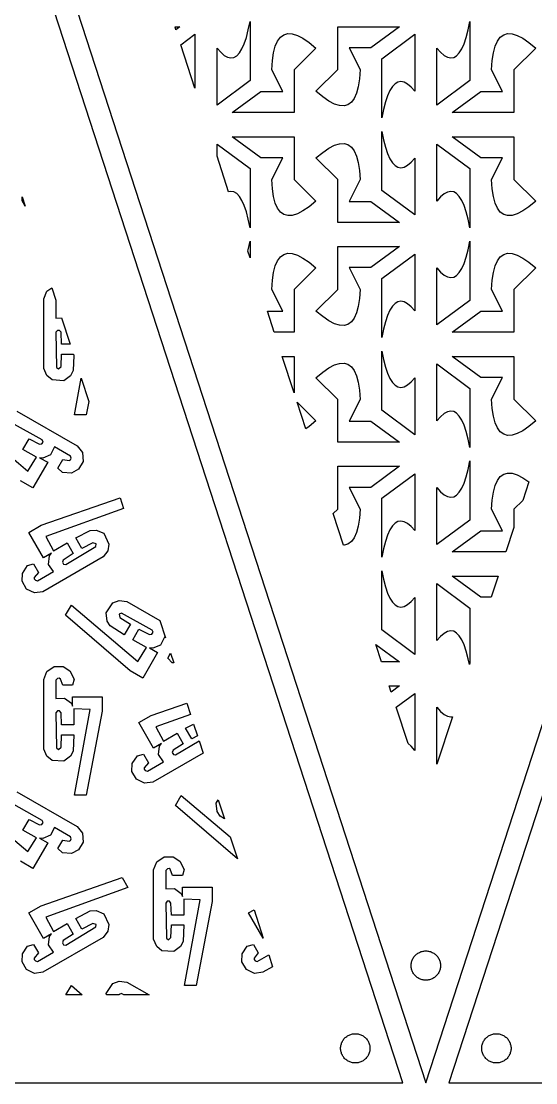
# Model space of a CAD drawing. Header units: metres. Extents: x 20 to 1108, y 20 to 485.
# Drawn here: x 508.7 to 578.9, y 253.8 to 398.8 of the extents above; entities that cross this region are included whole.
import ezdxf

# ---------------------------------------------------------------- set-up
doc = ezdxf.new("R2010")
doc.units = ezdxf.units.M

msp = doc.modelspace()

# ---------------------------------------------------------------- linework, layer by layer
for p, q in [((560.772, 253.826), (485.772, 484.652)), ((488.926, 484.652), (563.926, 253.826)), ((563.926, 253.826), (638.926, 484.652)), ((642.081, 484.652), (567.081, 253.826)), ((539.704, 397.579), (539.943, 398.73)), ((539.943, 398.73), (539.943, 390.661)), ((569.704, 397.579), (569.943, 398.73)), ((569.943, 398.73), (569.943, 390.661)), ((529.698, 398.003), (530.351, 398.003)), ((529.824, 397.617), (529.698, 398.003)), ((530.351, 398.003), (529.824, 397.617)), ((539.434, 396.559), (539.704, 397.579)), ((551.913, 392.164), (551.913, 398.003)), ((551.913, 398.003), (560.351, 398.003)), ((560.351, 398.003), (556.426, 395.128)), ((569.434, 396.559), (569.704, 397.579)), ((530.492, 395.559), (532.42, 396.987)), ((532.42, 396.987), (532.42, 389.625)), ((539.141, 395.697), (539.434, 396.559)), ((543.387, 395.361), (543.699, 396.068)), ((543.699, 396.068), (544.085, 396.589)), ((544.085, 396.589), (544.548, 396.927)), ((544.548, 396.927), (545.087, 397.081)), ((545.087, 397.081), (545.703, 397.052)), ((545.703, 397.052), (546.393, 396.839)), ((546.393, 396.839), (547.162, 396.443)), ((547.162, 396.443), (548.004, 395.861)), ((548.004, 395.861), (548.921, 395.099)), ((557.91, 393.644), (562.42, 396.987)), ((562.42, 396.987), (562.42, 389.214)), ((569.141, 395.697), (569.434, 396.559)), ((573.387, 395.361), (573.699, 396.068)), ((573.699, 396.068), (574.085, 396.589)), ((574.085, 396.589), (574.548, 396.927)), ((574.548, 396.927), (575.087, 397.081)), ((575.087, 397.081), (575.703, 397.052)), ((575.703, 397.052), (576.393, 396.839)), ((576.393, 396.839), (577.162, 396.443)), ((577.162, 396.443), (578.004, 395.861)), ((578.004, 395.861), (578.921, 395.099)), ((532.42, 389.625), (530.492, 395.559)), ((535.432, 395.091), (535.934, 394.528)), ((535.432, 387.318), (535.432, 395.091)), ((535.934, 394.528), (536.417, 394.116)), ((538.118, 394.065), (538.483, 394.45)), ((538.483, 394.45), (538.824, 394.994)), ((538.824, 394.994), (539.141, 395.697)), ((542.993, 393.398), (543.152, 394.472)), ((543.152, 394.472), (543.387, 395.361)), ((548.921, 395.099), (545.94, 392.141)), ((556.426, 395.128), (553.461, 395.128)), ((553.461, 395.128), (554.944, 392.165)), ((565.432, 395.091), (565.934, 394.528)), ((565.432, 387.318), (565.432, 395.091)), ((565.934, 394.528), (566.417, 394.116)), ((568.118, 394.065), (568.483, 394.45)), ((568.483, 394.45), (568.824, 394.994)), ((568.824, 394.994), (569.141, 395.697)), ((572.993, 393.398), (573.152, 394.472)), ((573.152, 394.472), (573.387, 395.361)), ((578.921, 395.099), (575.94, 392.141)), ((536.417, 394.116), (536.878, 393.865)), ((536.878, 393.865), (537.316, 393.772)), ((537.316, 393.772), (537.728, 393.839)), ((537.728, 393.839), (538.118, 394.065)), ((542.909, 392.14), (542.993, 393.398)), ((557.91, 385.575), (557.91, 393.644)), ((566.417, 394.116), (566.878, 393.865)), ((566.878, 393.865), (567.316, 393.772)), ((567.316, 393.772), (567.728, 393.839)), ((567.728, 393.839), (568.118, 394.065)), ((572.909, 392.14), (572.993, 393.398)), ((544.391, 389.177), (542.909, 392.14)), ((545.94, 392.141), (545.94, 386.302)), ((548.931, 389.206), (551.913, 392.164)), ((554.944, 392.165), (554.86, 390.907)), ((574.391, 389.177), (572.909, 392.14)), ((575.94, 392.141), (575.94, 386.302)), ((539.943, 390.661), (535.432, 387.318)), ((554.86, 390.907), (554.701, 389.833)), ((559.735, 390.24), (559.37, 389.855)), ((560.125, 390.466), (559.735, 390.24)), ((560.537, 390.533), (560.125, 390.466)), ((560.974, 390.44), (560.537, 390.533)), ((561.435, 390.189), (560.974, 390.44)), ((561.918, 389.777), (561.435, 390.189)), ((569.943, 390.661), (565.432, 387.318)), ((537.501, 386.302), (541.427, 389.177)), ((541.427, 389.177), (544.391, 389.177)), ((549.848, 388.444), (548.931, 389.206)), ((554.465, 388.944), (554.154, 388.237)), ((554.701, 389.833), (554.465, 388.944)), ((558.711, 388.608), (558.418, 387.746)), ((559.029, 389.311), (558.711, 388.608)), ((559.37, 389.855), (559.029, 389.311)), ((562.42, 389.214), (561.918, 389.777)), ((567.501, 386.302), (571.426, 389.177)), ((571.426, 389.177), (574.391, 389.177)), ((550.691, 387.862), (549.848, 388.444)), ((551.459, 387.466), (550.691, 387.862)), ((552.15, 387.253), (551.459, 387.466)), ((552.765, 387.224), (552.15, 387.253)), ((553.304, 387.378), (552.765, 387.224)), ((553.767, 387.716), (553.304, 387.378)), ((554.154, 388.237), (553.767, 387.716)), ((558.418, 387.746), (558.149, 386.726)), ((545.94, 386.302), (537.501, 386.302)), ((558.149, 386.726), (557.91, 385.575)), ((575.94, 386.302), (567.501, 386.302)), ((541.427, 380.127), (537.501, 383.003)), ((537.501, 383.003), (545.94, 383.003)), ((545.94, 383.003), (545.94, 377.163)), ((557.91, 375.661), (557.91, 383.731)), ((557.91, 383.731), (558.149, 382.579)), ((571.426, 380.127), (567.501, 383.003)), ((567.501, 383.003), (575.94, 383.003)), ((575.94, 383.003), (575.94, 377.163)), ((535.432, 380.355), (535.432, 381.987)), ((535.432, 381.987), (539.943, 378.644)), ((549.848, 380.861), (550.691, 381.443)), ((550.691, 381.443), (551.459, 381.839)), ((551.459, 381.839), (552.15, 382.052)), ((552.15, 382.052), (552.765, 382.081)), ((552.765, 382.081), (553.304, 381.927)), ((553.304, 381.927), (553.767, 381.588)), ((553.767, 381.588), (554.154, 381.068)), ((558.149, 382.579), (558.418, 381.56)), ((558.418, 381.56), (558.711, 380.697)), ((565.432, 374.213), (565.432, 381.987)), ((565.432, 381.987), (569.943, 378.644)), ((537.019, 375.47), (535.432, 380.355)), ((544.391, 380.127), (541.427, 380.127)), ((542.909, 377.164), (544.391, 380.127)), ((548.931, 380.1), (549.848, 380.861)), ((551.913, 377.142), (548.931, 380.1)), ((554.154, 381.068), (554.465, 380.361)), ((554.465, 380.361), (554.701, 379.472)), ((558.711, 380.697), (559.029, 379.994)), ((559.029, 379.994), (559.37, 379.45)), ((561.918, 379.527), (562.42, 380.092)), ((562.42, 380.092), (562.42, 372.318)), ((574.391, 380.127), (571.426, 380.127)), ((572.909, 377.164), (574.391, 380.127)), ((539.943, 378.644), (539.943, 370.574)), ((554.701, 379.472), (554.86, 378.398)), ((554.86, 378.398), (554.944, 377.141)), ((559.37, 379.45), (559.735, 379.066)), ((559.735, 379.066), (560.125, 378.838)), ((560.125, 378.838), (560.537, 378.773)), ((560.537, 378.773), (560.974, 378.864)), ((560.974, 378.864), (561.435, 379.116)), ((561.435, 379.116), (561.918, 379.527)), ((569.943, 378.644), (569.943, 370.574)), ((542.993, 375.907), (542.909, 377.164)), ((545.94, 377.163), (548.921, 374.205)), ((551.913, 371.302), (551.913, 377.142)), ((554.944, 377.141), (553.461, 374.178)), ((572.993, 375.907), (572.909, 377.164)), ((575.94, 377.163), (578.921, 374.205)), ((537.316, 375.532), (537.019, 375.47)), ((537.728, 375.467), (537.316, 375.532)), ((538.118, 375.239), (537.728, 375.467)), ((543.152, 374.833), (542.993, 375.907)), ((562.42, 372.318), (557.91, 375.661)), ((566.878, 375.441), (566.417, 375.189)), ((567.316, 375.532), (566.878, 375.441)), ((567.728, 375.467), (567.316, 375.532)), ((568.118, 375.239), (567.728, 375.467)), ((573.152, 374.833), (572.993, 375.907)), ((508.827, 374.268), (508.845, 374.807)), ((509.27, 373.5), (508.827, 374.268)), ((508.845, 374.807), (509.27, 373.5)), ((538.483, 374.855), (538.118, 375.239)), ((538.824, 374.311), (538.483, 374.855)), ((539.141, 373.608), (538.824, 374.311)), ((543.387, 373.944), (543.152, 374.833)), ((548.921, 374.205), (548.004, 373.444)), ((553.461, 374.178), (556.426, 374.178)), ((556.426, 374.178), (560.351, 371.302)), ((565.934, 374.777), (565.432, 374.213)), ((566.417, 375.189), (565.934, 374.777)), ((568.483, 374.855), (568.118, 375.239)), ((568.824, 374.311), (568.483, 374.855)), ((569.141, 373.608), (568.824, 374.311)), ((573.387, 373.944), (573.152, 374.833)), ((578.921, 374.205), (578.004, 373.444)), ((539.434, 372.745), (539.141, 373.608)), ((539.704, 371.726), (539.434, 372.745)), ((543.699, 373.237), (543.387, 373.944)), ((544.085, 372.717), (543.699, 373.237)), ((544.548, 372.378), (544.085, 372.717)), ((547.162, 372.862), (546.393, 372.466)), ((548.004, 373.444), (547.162, 372.862)), ((569.434, 372.745), (569.141, 373.608)), ((569.704, 371.726), (569.434, 372.745)), ((573.699, 373.237), (573.387, 373.944)), ((574.085, 372.717), (573.699, 373.237)), ((574.548, 372.378), (574.085, 372.717)), ((577.162, 372.862), (576.393, 372.466)), ((578.004, 373.444), (577.162, 372.862)), ((539.943, 370.574), (539.704, 371.726)), ((545.087, 372.224), (544.548, 372.378)), ((545.703, 372.253), (545.087, 372.224)), ((546.393, 372.466), (545.703, 372.253)), ((560.351, 371.302), (551.913, 371.302)), ((569.943, 370.574), (569.704, 371.726)), ((575.087, 372.224), (574.548, 372.378)), ((575.703, 372.253), (575.087, 372.224)), ((576.393, 372.466), (575.703, 372.253)), ((539.704, 367.579), (539.943, 368.731)), ((539.943, 368.731), (539.943, 366.472)), ((569.704, 367.579), (569.943, 368.731)), ((569.943, 368.731), (569.943, 360.661)), ((539.65, 367.374), (539.704, 367.579)), ((539.943, 366.472), (539.65, 367.374)), ((544.085, 366.589), (544.548, 366.927)), ((544.548, 366.927), (545.087, 367.081)), ((545.087, 367.081), (545.703, 367.052)), ((545.703, 367.052), (546.393, 366.839)), ((546.393, 366.839), (547.162, 366.443)), ((551.913, 362.163), (551.913, 368.003)), ((551.913, 368.003), (560.351, 368.003)), ((560.351, 368.003), (556.426, 365.127)), ((557.91, 363.644), (562.42, 366.987)), ((562.42, 366.987), (562.42, 359.213)), ((569.434, 366.559), (569.704, 367.579)), ((574.085, 366.589), (574.548, 366.927)), ((574.548, 366.927), (575.087, 367.081)), ((575.087, 367.081), (575.703, 367.052)), ((575.703, 367.052), (576.393, 366.839)), ((576.393, 366.839), (577.162, 366.443)), ((543.152, 364.472), (543.387, 365.361)), ((543.387, 365.361), (543.699, 366.068)), ((543.699, 366.068), (544.085, 366.589)), ((547.162, 366.443), (548.004, 365.861)), ((548.004, 365.861), (548.921, 365.1)), ((568.824, 364.994), (569.141, 365.696)), ((569.141, 365.696), (569.434, 366.559)), ((573.152, 364.472), (573.387, 365.361)), ((573.387, 365.361), (573.699, 366.068)), ((573.699, 366.068), (574.085, 366.589)), ((577.162, 366.443), (578.004, 365.861)), ((578.004, 365.861), (578.921, 365.1)), ((542.993, 363.398), (543.152, 364.472)), ((548.921, 365.1), (545.94, 362.142)), ((556.426, 365.127), (553.461, 365.127)), ((553.461, 365.127), (554.944, 362.164)), ((565.432, 365.092), (565.934, 364.528)), ((565.432, 357.318), (565.432, 365.092)), ((565.934, 364.528), (566.417, 364.116)), ((566.417, 364.116), (566.878, 363.864)), ((566.878, 363.864), (567.316, 363.773)), ((567.316, 363.773), (567.728, 363.838)), ((567.728, 363.838), (568.118, 364.066)), ((568.118, 364.066), (568.483, 364.45)), ((568.483, 364.45), (568.824, 364.994)), ((572.993, 363.398), (573.152, 364.472)), ((578.921, 365.1), (575.94, 362.142)), ((512.209, 361.936), (512.882, 362.383)), ((512.882, 362.383), (513.44, 360.666)), ((542.909, 362.141), (542.993, 363.398)), ((557.91, 355.574), (557.91, 363.644)), ((572.909, 362.141), (572.993, 363.398)), ((511.777, 360.854), (512.209, 361.936)), ((544.391, 359.178), (542.909, 362.141)), ((545.94, 362.142), (545.94, 356.302)), ((548.931, 359.205), (551.913, 362.163)), ((554.944, 362.164), (554.86, 360.907)), ((574.391, 359.178), (572.909, 362.141)), ((575.94, 362.142), (575.94, 356.302)), ((511.777, 351.36), (511.777, 360.854)), ((513.44, 360.666), (513.44, 358.243)), ((554.701, 359.833), (554.465, 358.944)), ((554.86, 360.907), (554.701, 359.833)), ((559.37, 359.855), (559.029, 359.311)), ((559.735, 360.239), (559.37, 359.855)), ((560.125, 360.467), (559.735, 360.239)), ((560.537, 360.532), (560.125, 360.467)), ((560.974, 360.441), (560.537, 360.532)), ((561.435, 360.189), (560.974, 360.441)), ((561.918, 359.777), (561.435, 360.189)), ((562.42, 359.213), (561.918, 359.777)), ((569.943, 360.661), (565.432, 357.318)), ((513.44, 358.243), (514.212, 358.288)), ((514.212, 358.288), (515.387, 354.672)), ((543.248, 356.302), (542.313, 359.178)), ((542.313, 359.178), (544.391, 359.178)), ((549.848, 358.444), (548.931, 359.205)), ((550.691, 357.862), (549.848, 358.444)), ((554.154, 358.237), (553.767, 357.717)), ((554.465, 358.944), (554.154, 358.237)), ((558.711, 358.609), (558.418, 357.746)), ((559.029, 359.311), (558.711, 358.609)), ((567.501, 356.302), (571.426, 359.178)), ((571.426, 359.178), (574.391, 359.178)), ((551.459, 357.466), (550.691, 357.862)), ((552.15, 357.253), (551.459, 357.466)), ((552.765, 357.224), (552.15, 357.253)), ((553.304, 357.378), (552.765, 357.224)), ((553.767, 357.717), (553.304, 357.378)), ((558.149, 356.726), (557.91, 355.574)), ((558.418, 357.746), (558.149, 356.726)), ((513.648, 356.553), (513.443, 356.308)), ((513.443, 356.308), (513.525, 351.505)), ((513.942, 356.553), (513.648, 356.553)), ((514.149, 356.304), (513.942, 356.553)), ((514.224, 354.672), (514.149, 356.304)), ((545.94, 356.302), (543.248, 356.302)), ((575.94, 356.302), (567.501, 356.302)), ((515.387, 354.672), (514.224, 354.672)), ((557.91, 345.661), (557.91, 353.731)), ((557.91, 353.731), (558.149, 352.579)), ((514.149, 351.611), (514.224, 353.318)), ((514.224, 353.318), (515.828, 353.318)), ((515.894, 353.112), (515.806, 351.073)), ((515.828, 353.318), (515.894, 353.112)), ((544.319, 353.003), (545.94, 353.003)), ((545.94, 348.015), (544.319, 353.003)), ((545.94, 353.003), (545.94, 348.015)), ((558.149, 352.579), (558.418, 351.56)), ((571.426, 350.127), (567.501, 353.003)), ((567.501, 353.003), (575.94, 353.003)), ((575.94, 353.003), (575.94, 347.163)), ((512.207, 350.392), (511.777, 351.36)), ((513.525, 351.505), (513.808, 351.303)), ((513.808, 351.303), (514.149, 351.611)), ((515.806, 351.073), (515.457, 350.375)), ((548.931, 350.1), (549.848, 350.861)), ((549.848, 350.861), (550.691, 351.443)), ((550.691, 351.443), (551.459, 351.839)), ((551.459, 351.839), (552.15, 352.052)), ((552.15, 352.052), (552.765, 352.081)), ((552.765, 352.081), (553.304, 351.927)), ((553.304, 351.927), (553.767, 351.588)), ((553.767, 351.588), (554.154, 351.068)), ((554.154, 351.068), (554.465, 350.361)), ((558.418, 351.56), (558.711, 350.697)), ((565.432, 344.213), (565.432, 351.987)), ((565.432, 351.987), (569.943, 348.644)), ((512.921, 349.798), (512.207, 350.392)), ((514.542, 349.69), (512.921, 349.798)), ((515.457, 350.375), (514.542, 349.69)), ((515.997, 345.042), (516.896, 350.028)), ((516.896, 350.028), (517.928, 346.854)), ((551.913, 347.142), (548.931, 350.1)), ((554.465, 350.361), (554.701, 349.472)), ((554.701, 349.472), (554.86, 348.398)), ((558.711, 350.697), (559.029, 349.994)), ((559.029, 349.994), (559.37, 349.45)), ((559.37, 349.45), (559.735, 349.066)), ((561.435, 349.116), (561.918, 349.527)), ((561.918, 349.527), (562.42, 350.092)), ((562.42, 350.092), (562.42, 342.318)), ((574.391, 350.127), (571.426, 350.127)), ((572.909, 347.164), (574.391, 350.127)), ((554.86, 348.398), (554.944, 347.141)), ((559.735, 349.066), (560.125, 348.838)), ((560.125, 348.838), (560.537, 348.773)), ((560.537, 348.773), (560.974, 348.864)), ((560.974, 348.864), (561.435, 349.116)), ((569.943, 348.644), (569.943, 340.574)), ((517.928, 346.854), (517.582, 345.042)), ((546.348, 346.76), (548.921, 344.205)), ((547.532, 343.117), (546.348, 346.76)), ((551.913, 341.302), (551.913, 347.142)), ((554.944, 347.141), (553.461, 344.178)), ((572.993, 345.907), (572.909, 347.164)), ((575.94, 347.163), (578.921, 344.205)), ((500.552, 345.033), (509.633, 337.351)), ((508.134, 345.528), (516.355, 340.782)), ((517.582, 345.042), (515.997, 345.042)), ((562.42, 342.318), (557.91, 345.661)), ((566.417, 345.189), (565.934, 344.777)), ((566.878, 345.441), (566.417, 345.189)), ((567.316, 345.532), (566.878, 345.441)), ((567.728, 345.467), (567.316, 345.532)), ((568.118, 345.239), (567.728, 345.467)), ((568.483, 344.855), (568.118, 345.239)), ((573.152, 344.833), (572.993, 345.907)), ((511.585, 341.612), (507.386, 343.943)), ((548.921, 344.205), (548.004, 343.444)), ((553.461, 344.178), (556.426, 344.178)), ((556.426, 344.178), (560.351, 341.302)), ((565.934, 344.777), (565.432, 344.213)), ((568.824, 344.311), (568.483, 344.855)), ((569.141, 343.608), (568.824, 344.311)), ((569.434, 342.745), (569.141, 343.608)), ((573.387, 343.944), (573.152, 344.833)), ((573.699, 343.237), (573.387, 343.944)), ((578.921, 344.205), (578.004, 343.444)), ((548.004, 343.444), (547.532, 343.117)), ((569.704, 341.726), (569.434, 342.745)), ((574.085, 342.717), (573.699, 343.237)), ((574.548, 342.378), (574.085, 342.717)), ((575.087, 342.224), (574.548, 342.378)), ((575.703, 342.253), (575.087, 342.224)), ((576.393, 342.466), (575.703, 342.253)), ((577.162, 342.862), (576.393, 342.466)), ((578.004, 343.444), (577.162, 342.862)), ((508.939, 340.299), (509.779, 341.753)), ((509.779, 341.753), (511.229, 341.002)), ((511.229, 341.002), (511.548, 341.057)), ((511.548, 341.057), (511.696, 341.312)), ((511.696, 341.312), (511.585, 341.612)), ((513.262, 340.647), (512.728, 339.58)), ((515.446, 339.387), (513.262, 340.647)), ((516.355, 340.782), (517.075, 339.866)), ((560.351, 341.302), (551.913, 341.302)), ((569.943, 340.574), (569.704, 341.726)), ((510.796, 339.231), (508.939, 340.299)), ((509.633, 337.351), (510.809, 339.229)), ((510.809, 339.229), (510.796, 339.231)), ((511.666, 339.126), (511.222, 339.179)), ((511.222, 339.179), (512.323, 338.544)), ((512.728, 339.58), (511.666, 339.126)), ((515.524, 339.097), (515.446, 339.387)), ((517.075, 339.866), (517.154, 338.651)), ((512.323, 338.544), (510.305, 335.049)), ((513.706, 337.763), (514.378, 338.928)), ((514.328, 337.162), (513.706, 337.763)), ((514.378, 338.928), (515.266, 338.779)), ((515.266, 338.779), (515.442, 338.877)), ((515.442, 338.877), (515.524, 339.097)), ((517.154, 338.651), (516.541, 337.591)), ((551.913, 332.163), (551.913, 338.003)), ((551.913, 338.003), (560.351, 338.003)), ((560.351, 338.003), (556.426, 335.127)), ((569.704, 337.579), (569.943, 338.731)), ((569.943, 338.731), (569.943, 330.661)), ((515.591, 337.085), (514.328, 337.162)), ((516.541, 337.591), (515.591, 337.085)), ((557.91, 333.644), (562.42, 336.987)), ((562.42, 336.987), (562.42, 329.213)), ((569.141, 335.696), (569.434, 336.559)), ((569.434, 336.559), (569.704, 337.579)), ((573.699, 336.068), (574.085, 336.589)), ((574.085, 336.589), (574.548, 336.927)), ((574.548, 336.927), (575.087, 337.081)), ((575.087, 337.081), (575.703, 337.052)), ((575.703, 337.052), (576.393, 336.839)), ((576.393, 336.839), (577.162, 336.443)), ((577.162, 336.443), (577.971, 335.885)), ((510.305, 335.049), (508.598, 336.035)), ((556.426, 335.127), (553.461, 335.127)), ((553.461, 335.127), (554.944, 332.164)), ((565.432, 335.092), (565.934, 334.528)), ((565.432, 327.318), (565.432, 335.092)), ((568.483, 334.45), (568.824, 334.994)), ((568.824, 334.994), (569.141, 335.696)), ((573.152, 334.472), (573.387, 335.361)), ((573.387, 335.361), (573.699, 336.068)), ((577.971, 335.885), (577.142, 333.333)), ((511.452, 329.963), (522.199, 333.709)), ((522.199, 333.709), (522.682, 332.222)), ((557.91, 325.574), (557.91, 333.644)), ((565.934, 334.528), (566.417, 334.116)), ((566.417, 334.116), (566.878, 333.864)), ((566.878, 333.864), (567.316, 333.773)), ((567.316, 333.773), (567.728, 333.838)), ((567.728, 333.838), (568.118, 334.066)), ((568.118, 334.066), (568.483, 334.45)), ((572.909, 332.141), (572.993, 333.398)), ((572.993, 333.398), (573.152, 334.472)), ((522.682, 332.222), (512.074, 328.409)), ((551.291, 331.547), (551.913, 332.163)), ((554.944, 332.164), (554.86, 330.907)), ((574.391, 329.178), (572.909, 332.141)), ((577.142, 333.333), (575.94, 332.142)), ((575.94, 332.142), (575.94, 329.635)), ((552.695, 327.228), (551.291, 331.547)), ((554.86, 330.907), (554.701, 329.833)), ((560.537, 330.532), (560.125, 330.467)), ((560.974, 330.441), (560.537, 330.532)), ((569.943, 330.661), (565.432, 327.318)), ((509.744, 328.978), (511.452, 329.963)), ((516.146, 328.213), (518.138, 329.251)), ((518.138, 329.251), (518.918, 329.298)), ((518.918, 329.298), (519.969, 328.849)), ((554.701, 329.833), (554.465, 328.944)), ((559.029, 329.311), (558.711, 328.609)), ((559.37, 329.855), (559.029, 329.311)), ((559.735, 330.239), (559.37, 329.855)), ((560.125, 330.467), (559.735, 330.239)), ((561.435, 330.189), (560.974, 330.441)), ((561.918, 329.777), (561.435, 330.189)), ((562.42, 329.213), (561.918, 329.777)), ((567.501, 326.302), (571.426, 329.178)), ((571.426, 329.178), (574.391, 329.178)), ((575.94, 329.635), (574.858, 326.302)), ((511.761, 325.484), (509.744, 328.978)), ((512.074, 328.409), (513.112, 326.452)), ((516.987, 326.76), (516.146, 328.213)), ((519.969, 328.849), (520.687, 327.391)), ((553.767, 327.717), (553.304, 327.378)), ((554.154, 328.237), (553.767, 327.717)), ((554.465, 328.944), (554.154, 328.237)), ((558.418, 327.746), (558.149, 326.726)), ((558.711, 328.609), (558.418, 327.746)), ((513.112, 326.452), (513.119, 326.462)), ((513.119, 326.462), (514.974, 327.536)), ((514.788, 324.588), (518.906, 327.06)), ((514.974, 327.536), (515.813, 326.082)), ((518.5, 327.548), (516.987, 326.76)), ((518.939, 327.407), (518.5, 327.548)), ((518.906, 327.06), (518.939, 327.407)), ((520.529, 326.476), (519.905, 325.618)), ((520.687, 327.391), (520.529, 326.476)), ((552.765, 327.224), (552.695, 327.228)), ((553.304, 327.378), (552.765, 327.224)), ((558.149, 326.726), (557.91, 325.574)), ((574.858, 326.302), (567.501, 326.302)), ((519.905, 325.618), (511.684, 320.872)), ((512.862, 326.119), (511.761, 325.484)), ((512.456, 324.614), (512.594, 325.763)), ((512.594, 325.763), (512.862, 326.119)), ((514.437, 325.201), (514.325, 324.898)), ((514.325, 324.898), (514.472, 324.643)), ((515.813, 326.082), (514.437, 325.201)), ((508.827, 322.306), (508.865, 323.383)), ((508.865, 323.383), (509.562, 324.44)), ((509.562, 324.44), (510.393, 324.677)), ((510.393, 324.677), (511.066, 323.511)), ((511.066, 323.511), (510.494, 322.816)), ((510.93, 322.358), (513.113, 323.618)), ((513.113, 323.618), (512.456, 324.614)), ((514.472, 324.643), (514.788, 324.588)), ((557.91, 315.661), (557.91, 323.731)), ((557.91, 323.731), (558.149, 322.579)), ((509.439, 321.246), (508.827, 322.306)), ((510.494, 322.816), (510.491, 322.616)), ((510.491, 322.616), (510.639, 322.436)), ((510.639, 322.436), (510.93, 322.358)), ((558.149, 322.579), (558.418, 321.56)), ((565.432, 314.213), (565.432, 321.987)), ((565.432, 321.987), (569.943, 318.644)), ((571.426, 320.127), (567.501, 323.003)), ((567.501, 323.003), (573.786, 323.003)), ((573.786, 323.003), (572.851, 320.127)), ((510.532, 320.706), (509.439, 321.246)), ((511.684, 320.872), (510.532, 320.706)), ((558.418, 321.56), (558.711, 320.697)), ((558.711, 320.697), (559.029, 319.994)), ((514.759, 317.68), (515.552, 319.053)), ((515.552, 319.053), (524.633, 311.37)), ((520.304, 317.989), (521.208, 319.339)), ((521.208, 319.339), (522.08, 319.658)), ((522.08, 319.658), (523.134, 319.547)), ((523.134, 319.547), (527.647, 316.942)), ((559.029, 319.994), (559.37, 319.45)), ((559.37, 319.45), (559.735, 319.066)), ((559.735, 319.066), (560.125, 318.838)), ((560.974, 318.864), (561.435, 319.116)), ((561.435, 319.116), (561.918, 319.527)), ((561.918, 319.527), (562.42, 320.092)), ((562.42, 320.092), (562.42, 312.318)), ((572.851, 320.127), (571.426, 320.127)), ((523.598, 310.054), (514.759, 317.68)), ((520.441, 316.853), (520.304, 317.989)), ((522.386, 317.962), (522.068, 317.818)), ((522.068, 317.818), (522.165, 317.367)), ((526.585, 315.632), (522.386, 317.962)), ((560.125, 318.838), (560.537, 318.773)), ((560.537, 318.773), (560.974, 318.864)), ((569.943, 318.644), (569.943, 311.177)), ((520.871, 316.202), (520.441, 316.853)), ((522.766, 314.996), (520.871, 316.202)), ((522.165, 317.367), (523.605, 316.449)), ((523.605, 316.449), (522.766, 314.996)), ((527.647, 316.942), (528.415, 314.577)), ((523.939, 314.318), (524.779, 315.773)), ((524.779, 315.773), (526.229, 315.021)), ((526.229, 315.021), (526.548, 315.076)), ((526.548, 315.076), (526.696, 315.331)), ((526.696, 315.331), (526.585, 315.632)), ((528.262, 314.665), (527.728, 313.599)), ((528.415, 314.577), (528.262, 314.665)), ((562.42, 312.318), (557.91, 315.661)), ((565.934, 314.777), (565.432, 314.213)), ((566.417, 315.189), (565.934, 314.777)), ((566.878, 315.441), (566.417, 315.189)), ((567.316, 315.532), (566.878, 315.441)), ((567.728, 315.467), (567.316, 315.532)), ((568.118, 315.239), (567.728, 315.467)), ((568.483, 314.855), (568.118, 315.239)), ((568.824, 314.311), (568.483, 314.855)), ((525.796, 313.25), (523.939, 314.318)), ((524.633, 311.37), (525.809, 313.248)), ((525.809, 313.248), (525.796, 313.25)), ((526.666, 313.146), (526.222, 313.198)), ((526.222, 313.198), (527.323, 312.563)), ((527.728, 313.599), (526.666, 313.146)), ((557.869, 311.302), (557.093, 313.688)), ((557.093, 313.688), (560.351, 311.302)), ((569.141, 313.608), (568.824, 314.311)), ((569.434, 312.745), (569.141, 313.608)), ((527.323, 312.563), (525.305, 309.068)), ((528.706, 311.781), (529.101, 312.466)), ((529.328, 311.181), (528.706, 311.781)), ((529.101, 312.466), (529.523, 311.169)), ((569.704, 311.726), (569.434, 312.745)), ((569.867, 310.942), (569.704, 311.726)), ((512.209, 309.974), (513.223, 310.65)), ((513.223, 310.65), (514.448, 310.65)), ((514.448, 310.65), (515.361, 310.078)), ((529.523, 311.169), (529.328, 311.181)), ((560.351, 311.302), (557.869, 311.302)), ((569.943, 311.177), (569.867, 310.942)), ((511.777, 308.892), (512.209, 309.974)), ((511.777, 299.399), (511.777, 308.892)), ((513.653, 309.015), (513.44, 308.802)), ((513.44, 308.802), (513.44, 306.281)), ((513.883, 309.054), (513.653, 309.015)), ((514.055, 308.95), (513.883, 309.054)), ((514.371, 308.108), (514.055, 308.95)), ((515.361, 310.078), (515.926, 308.945)), ((515.926, 308.945), (515.717, 308.108)), ((525.305, 309.068), (523.598, 310.054)), ((515.717, 308.108), (514.371, 308.108)), ((558.941, 308.003), (560.351, 308.003)), ((559.211, 307.168), (558.941, 308.003)), ((560.351, 308.003), (559.211, 307.168)), ((513.44, 306.281), (514.632, 306.352)), ((514.632, 306.352), (515.556, 305.658)), ((515.732, 305.248), (515.732, 306.519)), ((515.732, 306.519), (519.767, 306.519)), ((519.767, 306.519), (519.767, 304.547)), ((559.882, 305.107), (562.42, 306.987)), ((562.42, 306.987), (562.42, 299.213)), ((513.648, 304.592), (513.443, 304.346)), ((513.942, 304.592), (513.648, 304.592)), ((514.149, 304.343), (513.942, 304.592)), ((515.556, 305.658), (515.732, 305.248)), ((518.109, 304.785), (515.896, 304.864)), ((515.896, 304.864), (515.9, 304.855)), ((515.9, 304.855), (515.904, 302.711)), ((515.997, 293.08), (518.109, 304.785)), ((519.767, 304.547), (517.582, 293.08)), ((526.452, 303.983), (531.308, 305.675)), ((531.308, 305.675), (531.81, 304.13)), ((561.498, 300.136), (559.882, 305.107)), ((565.432, 305.092), (565.934, 304.528)), ((565.432, 297.318), (565.432, 305.092)), ((565.934, 304.528), (566.417, 304.116)), ((513.443, 304.346), (513.525, 299.544)), ((514.224, 302.711), (514.149, 304.343)), ((524.744, 302.997), (526.452, 303.983)), ((526.761, 299.503), (524.744, 302.997)), ((531.81, 304.13), (527.074, 302.428)), ((567.549, 303.81), (565.442, 297.324)), ((566.417, 304.116), (566.878, 303.864)), ((566.878, 303.864), (567.316, 303.773)), ((567.316, 303.773), (567.549, 303.81)), ((515.904, 302.711), (514.224, 302.711)), ((527.074, 302.428), (528.112, 300.472)), ((528.119, 300.481), (529.974, 301.556)), ((529.974, 301.556), (530.813, 300.102)), ((531.146, 302.233), (532.241, 302.803)), ((531.987, 300.778), (531.146, 302.233)), ((532.241, 302.803), (532.767, 301.185)), ((514.149, 299.65), (514.224, 301.357)), ((514.224, 301.357), (515.904, 301.357)), ((515.904, 301.357), (515.806, 299.111)), ((527.862, 300.138), (526.761, 299.503)), ((527.594, 299.781), (527.862, 300.138)), ((528.112, 300.472), (528.119, 300.481)), ((530.813, 300.102), (529.437, 299.221)), ((529.788, 298.608), (532.981, 300.525)), ((532.767, 301.185), (531.987, 300.778)), ((532.981, 300.525), (533.528, 298.843)), ((561.918, 299.777), (561.498, 300.136)), ((512.207, 298.431), (511.777, 299.399)), ((513.525, 299.544), (513.808, 299.341)), ((513.808, 299.341), (514.149, 299.65)), ((515.806, 299.111), (515.457, 298.413)), ((524.562, 298.459), (525.393, 298.696)), ((525.393, 298.696), (526.066, 297.53)), ((533.528, 298.843), (526.684, 294.892)), ((527.456, 298.633), (527.594, 299.781)), ((528.113, 297.637), (527.456, 298.633)), ((529.437, 299.221), (529.325, 298.916)), ((529.325, 298.916), (529.472, 298.661)), ((529.472, 298.661), (529.788, 298.608)), ((562.42, 299.213), (561.918, 299.777)), ((512.921, 297.836), (512.207, 298.431)), ((514.542, 297.728), (512.921, 297.836)), ((515.457, 298.413), (514.542, 297.728)), ((523.827, 296.325), (523.865, 297.402)), ((523.865, 297.402), (524.562, 298.459)), ((526.066, 297.53), (525.494, 296.835)), ((525.93, 296.377), (528.113, 297.637)), ((565.442, 297.324), (565.432, 297.318)), ((524.439, 295.266), (523.827, 296.325)), ((525.494, 296.835), (525.491, 296.636)), ((525.491, 296.636), (525.639, 296.455)), ((525.639, 296.455), (525.93, 296.377)), ((525.532, 294.726), (524.439, 295.266)), ((526.684, 294.892), (525.532, 294.726)), ((500.552, 293.071), (509.633, 285.39)), ((508.134, 293.567), (516.355, 288.82)), ((517.582, 293.08), (515.997, 293.08)), ((529.759, 291.698), (530.552, 293.071)), ((530.552, 293.071), (537.242, 287.412)), ((511.585, 289.651), (507.386, 291.982)), ((538.221, 284.399), (529.759, 291.698)), ((535.304, 292.008), (535.603, 292.454)), ((535.441, 290.871), (535.304, 292.008)), ((535.603, 292.454), (536.448, 289.855)), ((535.871, 290.222), (535.441, 290.871)), ((536.448, 289.855), (535.871, 290.222)), ((508.939, 288.337), (509.779, 289.791)), ((509.779, 289.791), (511.229, 289.04)), ((511.229, 289.04), (511.548, 289.095)), ((511.548, 289.095), (511.696, 289.351)), ((511.696, 289.351), (511.585, 289.651)), ((513.262, 288.685), (512.728, 287.618)), ((515.446, 287.425), (513.262, 288.685)), ((516.355, 288.82), (517.075, 287.904)), ((510.796, 287.269), (508.939, 288.337)), ((509.633, 285.39), (510.809, 287.267)), ((510.809, 287.267), (510.796, 287.269)), ((511.666, 287.164), (511.222, 287.217)), ((511.222, 287.217), (512.323, 286.582)), ((512.728, 287.618), (511.666, 287.164)), ((515.442, 286.915), (515.524, 287.135)), ((515.524, 287.135), (515.446, 287.425)), ((517.075, 287.904), (517.154, 286.689)), ((537.242, 287.412), (538.221, 284.399)), ((512.323, 286.582), (510.305, 283.088)), ((513.706, 285.801), (514.378, 286.966)), ((514.328, 285.2), (513.706, 285.801)), ((514.378, 286.966), (515.266, 286.818)), ((515.266, 286.818), (515.442, 286.915)), ((516.541, 285.629), (515.591, 285.124)), ((517.154, 286.689), (516.541, 285.629)), ((515.591, 285.124), (514.328, 285.2)), ((527.209, 283.992), (528.223, 284.668)), ((528.223, 284.668), (529.448, 284.668)), ((529.448, 284.668), (530.361, 284.098)), ((530.361, 284.098), (530.926, 282.965)), ((510.305, 283.088), (508.598, 284.073)), ((526.777, 282.911), (527.209, 283.992)), ((526.777, 273.418), (526.777, 282.911)), ((528.653, 283.033), (528.44, 282.821)), ((528.44, 282.821), (528.44, 280.301)), ((528.883, 283.072), (528.653, 283.033)), ((529.055, 282.97), (528.883, 283.072)), ((529.371, 282.126), (529.055, 282.97)), ((530.926, 282.965), (530.717, 282.126)), ((511.452, 278.002), (522.474, 281.844)), ((522.474, 281.844), (523.267, 280.471)), ((530.717, 282.126), (529.371, 282.126)), ((523.267, 280.471), (512.074, 276.447)), ((528.44, 280.301), (529.632, 280.371)), ((529.632, 280.371), (530.556, 279.678)), ((530.732, 279.268), (530.732, 280.538)), ((530.732, 280.538), (534.767, 280.538)), ((534.767, 280.538), (534.767, 278.567)), ((528.648, 278.611), (528.443, 278.365)), ((528.443, 278.365), (528.525, 273.563)), ((528.942, 278.611), (528.648, 278.611)), ((529.149, 278.361), (528.942, 278.611)), ((529.224, 276.73), (529.149, 278.361)), ((530.556, 279.678), (530.732, 279.268)), ((533.109, 278.805), (530.896, 278.884)), ((530.896, 278.884), (530.9, 278.873)), ((530.9, 278.873), (530.904, 276.73)), ((530.997, 267.1), (533.109, 278.805)), ((534.767, 278.567), (532.582, 267.1)), ((509.744, 277.017), (511.452, 278.002)), ((511.761, 273.522), (509.744, 277.017)), ((516.146, 276.251), (518.138, 277.289)), ((518.138, 277.289), (518.918, 277.336)), ((518.918, 277.336), (519.969, 276.887)), ((519.969, 276.887), (520.687, 275.429)), ((539.744, 277.017), (540.481, 277.442)), ((541.747, 273.548), (539.744, 277.017)), ((540.481, 277.442), (541.747, 273.548)), ((512.074, 276.447), (513.112, 274.49)), ((513.119, 274.5), (514.974, 275.574)), ((514.974, 275.574), (515.813, 274.121)), ((516.987, 274.798), (516.146, 276.251)), ((518.5, 275.586), (516.987, 274.798)), ((518.939, 275.445), (518.5, 275.586)), ((518.906, 275.099), (518.939, 275.445)), ((520.687, 275.429), (520.529, 274.514)), ((530.904, 276.73), (529.224, 276.73)), ((512.862, 274.157), (511.761, 273.522)), ((512.594, 273.801), (512.862, 274.157)), ((513.112, 274.49), (513.119, 274.5)), ((515.813, 274.121), (514.437, 273.239)), ((514.788, 272.626), (518.906, 275.099)), ((520.529, 274.514), (519.905, 273.656)), ((529.149, 273.669), (529.224, 275.375)), ((529.224, 275.375), (530.904, 275.375)), ((530.904, 275.375), (530.806, 273.13)), ((509.562, 272.478), (510.393, 272.716)), ((510.393, 272.716), (511.066, 271.549)), ((519.905, 273.656), (511.684, 268.91)), ((512.456, 272.652), (512.594, 273.801)), ((513.113, 271.656), (512.456, 272.652)), ((514.437, 273.239), (514.325, 272.936)), ((514.325, 272.936), (514.472, 272.681)), ((514.472, 272.681), (514.788, 272.626)), ((527.207, 272.449), (526.777, 273.418)), ((528.525, 273.563), (528.808, 273.36)), ((528.808, 273.36), (529.149, 273.669)), ((530.806, 273.13), (530.457, 272.433)), ((539.562, 272.478), (540.393, 272.716)), ((540.393, 272.716), (541.066, 271.549)), ((508.827, 270.345), (508.865, 271.421)), ((508.865, 271.421), (509.562, 272.478)), ((511.066, 271.549), (510.494, 270.854)), ((510.93, 270.396), (513.113, 271.656)), ((527.921, 271.855), (527.207, 272.449)), ((529.542, 271.747), (527.921, 271.855)), ((530.457, 272.433), (529.542, 271.747)), ((538.827, 270.345), (538.865, 271.421)), ((538.865, 271.421), (539.562, 272.478)), ((541.066, 271.549), (540.494, 270.854)), ((540.93, 270.396), (542.48, 271.291)), ((542.48, 271.291), (543.005, 269.674)), ((562.308, 271.001), (562.385, 271.102)), ((562.385, 271.102), (562.468, 271.195)), ((562.468, 271.195), (562.557, 271.284)), ((562.557, 271.284), (562.652, 271.367)), ((562.652, 271.367), (562.751, 271.444)), ((562.751, 271.444), (562.855, 271.515)), ((562.855, 271.515), (562.962, 271.578)), ((562.962, 271.578), (563.075, 271.636)), ((563.075, 271.636), (563.19, 271.686)), ((563.19, 271.686), (563.308, 271.729)), ((563.308, 271.729), (563.429, 271.764)), ((563.429, 271.764), (563.551, 271.79)), ((563.551, 271.79), (563.675, 271.811)), ((563.675, 271.811), (563.8, 271.822)), ((563.8, 271.822), (563.926, 271.826)), ((563.926, 271.826), (564.052, 271.822)), ((564.052, 271.822), (564.177, 271.811)), ((564.177, 271.811), (564.301, 271.79)), ((564.301, 271.79), (564.423, 271.764)), ((564.423, 271.764), (564.544, 271.729)), ((564.544, 271.729), (564.663, 271.686)), ((564.663, 271.686), (564.778, 271.636)), ((564.778, 271.636), (564.89, 271.578)), ((564.89, 271.578), (564.998, 271.515)), ((564.998, 271.515), (565.102, 271.444)), ((565.102, 271.444), (565.201, 271.367)), ((565.201, 271.367), (565.295, 271.284)), ((565.295, 271.284), (565.384, 271.195)), ((565.384, 271.195), (565.467, 271.102)), ((565.467, 271.102), (565.544, 271.001)), ((509.439, 269.284), (508.827, 270.345)), ((510.494, 270.854), (510.491, 270.654)), ((510.491, 270.654), (510.639, 270.474)), ((510.639, 270.474), (510.93, 270.396)), ((539.439, 269.284), (538.827, 270.345)), ((540.494, 270.854), (540.491, 270.654)), ((540.491, 270.654), (540.639, 270.474)), ((540.639, 270.474), (540.93, 270.396)), ((543.005, 269.674), (541.684, 268.91)), ((561.926, 269.826), (561.93, 269.951)), ((561.93, 269.7), (561.926, 269.826)), ((561.93, 269.951), (561.942, 270.076)), ((561.942, 269.575), (561.93, 269.7)), ((561.942, 270.076), (561.961, 270.201)), ((561.961, 270.201), (561.989, 270.323)), ((561.989, 270.323), (562.024, 270.444)), ((562.024, 270.444), (562.067, 270.563)), ((562.067, 270.563), (562.117, 270.678)), ((562.117, 270.678), (562.173, 270.789)), ((562.173, 270.789), (562.238, 270.898)), ((562.238, 270.898), (562.308, 271.001)), ((565.544, 271.001), (565.615, 270.898)), ((565.615, 270.898), (565.679, 270.789)), ((565.679, 270.789), (565.736, 270.678)), ((565.736, 270.678), (565.786, 270.563)), ((565.786, 270.563), (565.829, 270.444)), ((565.829, 270.444), (565.864, 270.323)), ((565.864, 270.323), (565.891, 270.201)), ((565.891, 270.201), (565.911, 270.076)), ((565.911, 270.076), (565.922, 269.951)), ((565.922, 269.7), (565.911, 269.575)), ((565.922, 269.951), (565.926, 269.826)), ((565.926, 269.826), (565.922, 269.7)), ((510.532, 268.744), (509.439, 269.284)), ((511.684, 268.91), (510.532, 268.744)), ((540.532, 268.744), (539.439, 269.284)), ((541.684, 268.91), (540.532, 268.744)), ((561.961, 269.451), (561.942, 269.575)), ((561.989, 269.328), (561.961, 269.451)), ((562.024, 269.208), (561.989, 269.328)), ((562.067, 269.091), (562.024, 269.208)), ((562.117, 268.975), (562.067, 269.091)), ((562.173, 268.862), (562.117, 268.975)), ((562.238, 268.754), (562.173, 268.862)), ((562.308, 268.651), (562.238, 268.754)), ((562.385, 268.552), (562.308, 268.651)), ((562.468, 268.457), (562.385, 268.552)), ((562.557, 268.368), (562.468, 268.457)), ((562.652, 268.285), (562.557, 268.368)), ((562.751, 268.208), (562.652, 268.285)), ((562.855, 268.138), (562.751, 268.208)), ((565.102, 268.208), (564.998, 268.138)), ((565.201, 268.285), (565.102, 268.208)), ((565.295, 268.368), (565.201, 268.285)), ((565.384, 268.457), (565.295, 268.368)), ((565.467, 268.552), (565.384, 268.457)), ((565.544, 268.651), (565.467, 268.552)), ((565.615, 268.754), (565.544, 268.651)), ((565.679, 268.862), (565.615, 268.754)), ((565.736, 268.975), (565.679, 268.862)), ((565.786, 269.091), (565.736, 268.975)), ((565.829, 269.208), (565.786, 269.091)), ((565.864, 269.328), (565.829, 269.208)), ((565.891, 269.451), (565.864, 269.328)), ((565.911, 269.575), (565.891, 269.451)), ((514.822, 265.826), (515.552, 267.091)), ((515.552, 267.091), (517.047, 265.826)), ((520.304, 266.027), (521.208, 267.377)), ((521.208, 267.377), (522.08, 267.697)), ((522.08, 267.697), (523.134, 267.585)), ((523.134, 267.585), (526.181, 265.826)), ((532.582, 267.1), (530.997, 267.1)), ((562.962, 268.073), (562.855, 268.138)), ((563.075, 268.017), (562.962, 268.073)), ((563.19, 267.967), (563.075, 268.017)), ((563.308, 267.925), (563.19, 267.967)), ((563.429, 267.89), (563.308, 267.925)), ((563.551, 267.861), (563.429, 267.89)), ((563.675, 267.843), (563.551, 267.861)), ((563.8, 267.83), (563.675, 267.843)), ((563.926, 267.826), (563.8, 267.83)), ((564.052, 267.83), (563.926, 267.826)), ((564.177, 267.843), (564.052, 267.83)), ((564.301, 267.861), (564.177, 267.843)), ((564.423, 267.89), (564.301, 267.861)), ((564.544, 267.925), (564.423, 267.89)), ((564.663, 267.967), (564.544, 267.925)), ((564.778, 268.017), (564.663, 267.967)), ((564.89, 268.073), (564.778, 268.017)), ((564.998, 268.138), (564.89, 268.073)), ((517.047, 265.826), (514.822, 265.826)), ((520.329, 265.826), (520.304, 266.027)), ((522.075, 265.826), (520.329, 265.826)), ((522.386, 266), (522.068, 265.856)), ((522.068, 265.856), (522.075, 265.826)), ((522.699, 265.826), (522.386, 266)), ((526.181, 265.826), (522.699, 265.826)), ((552.49, 259.38), (552.547, 259.492)), ((552.547, 259.492), (552.611, 259.601)), ((552.611, 259.601), (552.682, 259.704)), ((552.682, 259.704), (552.758, 259.804)), ((552.758, 259.804), (552.842, 259.898)), ((552.842, 259.898), (552.931, 259.986)), ((552.931, 259.986), (553.025, 260.069)), ((553.025, 260.069), (553.124, 260.147)), ((553.124, 260.147), (553.228, 260.217)), ((553.228, 260.217), (553.336, 260.281)), ((553.336, 260.281), (553.449, 260.338)), ((553.449, 260.338), (553.564, 260.388)), ((553.564, 260.388), (553.682, 260.431)), ((553.682, 260.431), (553.802, 260.466)), ((553.802, 260.466), (553.925, 260.493)), ((553.925, 260.493), (554.049, 260.513)), ((554.049, 260.513), (554.174, 260.525)), ((554.174, 260.525), (554.3, 260.528)), ((554.3, 260.528), (554.425, 260.525)), ((554.425, 260.525), (554.55, 260.513)), ((554.55, 260.513), (554.674, 260.493)), ((554.674, 260.493), (554.797, 260.466)), ((554.797, 260.466), (554.917, 260.431)), ((554.917, 260.431), (555.036, 260.388)), ((555.036, 260.388), (555.152, 260.338)), ((555.152, 260.338), (555.263, 260.281)), ((555.263, 260.281), (555.372, 260.217)), ((555.372, 260.217), (555.475, 260.147)), ((555.475, 260.147), (555.575, 260.069)), ((555.575, 260.069), (555.669, 259.986)), ((555.669, 259.986), (555.757, 259.898)), ((555.757, 259.898), (555.841, 259.804)), ((555.841, 259.804), (555.917, 259.704)), ((555.917, 259.704), (555.989, 259.601)), ((555.989, 259.601), (556.052, 259.492)), ((556.052, 259.492), (556.11, 259.38)), ((571.743, 259.38), (571.8, 259.492)), ((571.8, 259.492), (571.864, 259.601)), ((571.864, 259.601), (571.935, 259.704)), ((571.935, 259.704), (572.011, 259.804)), ((572.011, 259.804), (572.095, 259.898)), ((572.095, 259.898), (572.183, 259.986)), ((572.183, 259.986), (572.278, 260.069)), ((572.278, 260.069), (572.378, 260.147)), ((572.378, 260.147), (572.481, 260.217)), ((572.481, 260.217), (572.589, 260.281)), ((572.589, 260.281), (572.701, 260.338)), ((572.701, 260.338), (572.817, 260.388)), ((572.817, 260.388), (572.935, 260.431)), ((572.935, 260.431), (573.055, 260.466)), ((573.055, 260.466), (573.178, 260.493)), ((573.178, 260.493), (573.302, 260.513)), ((573.302, 260.513), (573.427, 260.525)), ((573.427, 260.525), (573.552, 260.528)), ((573.552, 260.528), (573.678, 260.525)), ((573.678, 260.525), (573.803, 260.513)), ((573.803, 260.513), (573.927, 260.493)), ((573.927, 260.493), (574.05, 260.466)), ((574.05, 260.466), (574.171, 260.431)), ((574.171, 260.431), (574.289, 260.388)), ((574.289, 260.388), (574.404, 260.338)), ((574.404, 260.338), (574.516, 260.281)), ((574.516, 260.281), (574.625, 260.217)), ((574.625, 260.217), (574.728, 260.147)), ((574.728, 260.147), (574.828, 260.069)), ((574.828, 260.069), (574.922, 259.986)), ((574.922, 259.986), (575.01, 259.898)), ((575.01, 259.898), (575.094, 259.804)), ((575.094, 259.804), (575.171, 259.704)), ((575.171, 259.704), (575.242, 259.601)), ((575.242, 259.601), (575.305, 259.492)), ((575.305, 259.492), (575.363, 259.38)), ((552.3, 258.528), (552.304, 258.654)), ((552.304, 258.403), (552.3, 258.528)), ((552.304, 258.654), (552.316, 258.779)), ((552.316, 258.277), (552.304, 258.403)), ((552.316, 258.779), (552.335, 258.903)), ((552.335, 258.153), (552.316, 258.277)), ((552.335, 258.903), (552.363, 259.026)), ((552.363, 258.031), (552.335, 258.153)), ((552.363, 259.026), (552.398, 259.147)), ((552.398, 257.91), (552.363, 258.031)), ((552.398, 259.147), (552.44, 259.265)), ((552.44, 259.265), (552.49, 259.38)), ((556.11, 259.38), (556.16, 259.265)), ((556.16, 259.265), (556.202, 259.147)), ((556.202, 259.147), (556.237, 259.026)), ((556.237, 258.031), (556.202, 257.91)), ((556.237, 259.026), (556.264, 258.903)), ((556.264, 258.153), (556.237, 258.031)), ((556.264, 258.903), (556.284, 258.779)), ((556.284, 258.277), (556.264, 258.153)), ((556.284, 258.779), (556.295, 258.654)), ((556.295, 258.403), (556.284, 258.277)), ((556.295, 258.654), (556.3, 258.528)), ((556.3, 258.528), (556.295, 258.403)), ((571.552, 258.528), (571.557, 258.654)), ((571.557, 258.403), (571.552, 258.528)), ((571.557, 258.654), (571.569, 258.779)), ((571.569, 258.277), (571.557, 258.403)), ((571.569, 258.779), (571.589, 258.903)), ((571.589, 258.153), (571.569, 258.277)), ((571.589, 258.903), (571.616, 259.026)), ((571.616, 258.031), (571.589, 258.153)), ((571.616, 259.026), (571.651, 259.147)), ((571.651, 257.91), (571.616, 258.031)), ((571.651, 259.147), (571.693, 259.265)), ((571.693, 259.265), (571.743, 259.38)), ((575.363, 259.38), (575.413, 259.265)), ((575.413, 259.265), (575.455, 259.147)), ((575.455, 259.147), (575.49, 259.026)), ((575.49, 258.031), (575.455, 257.91)), ((575.49, 259.026), (575.517, 258.903)), ((575.517, 258.153), (575.49, 258.031)), ((575.517, 258.903), (575.537, 258.779)), ((575.537, 258.277), (575.517, 258.153)), ((575.537, 258.779), (575.548, 258.654)), ((575.548, 258.403), (575.537, 258.277)), ((575.548, 258.654), (575.552, 258.528)), ((575.552, 258.528), (575.548, 258.403)), ((552.44, 257.792), (552.398, 257.91)), ((552.49, 257.677), (552.44, 257.792)), ((552.547, 257.566), (552.49, 257.677)), ((552.611, 257.457), (552.547, 257.566)), ((552.682, 257.353), (552.611, 257.457)), ((552.758, 257.254), (552.682, 257.353)), ((552.842, 257.159), (552.758, 257.254)), ((552.931, 257.07), (552.842, 257.159)), ((553.025, 256.987), (552.931, 257.07)), ((553.124, 256.91), (553.025, 256.987)), ((553.228, 256.84), (553.124, 256.91)), ((553.336, 256.776), (553.228, 256.84)), ((553.449, 256.719), (553.336, 256.776)), ((553.564, 256.669), (553.449, 256.719)), ((553.682, 256.626), (553.564, 256.669)), ((553.802, 256.591), (553.682, 256.626)), ((553.925, 256.564), (553.802, 256.591)), ((554.049, 256.544), (553.925, 256.564)), ((554.674, 256.564), (554.55, 256.544)), ((554.797, 256.591), (554.674, 256.564)), ((554.917, 256.626), (554.797, 256.591)), ((555.036, 256.669), (554.917, 256.626)), ((555.152, 256.719), (555.036, 256.669)), ((555.263, 256.776), (555.152, 256.719)), ((555.372, 256.84), (555.263, 256.776)), ((555.475, 256.91), (555.372, 256.84)), ((555.575, 256.987), (555.475, 256.91)), ((555.669, 257.07), (555.575, 256.987)), ((555.757, 257.159), (555.669, 257.07)), ((555.841, 257.254), (555.757, 257.159)), ((555.917, 257.353), (555.841, 257.254)), ((555.989, 257.457), (555.917, 257.353)), ((556.052, 257.566), (555.989, 257.457)), ((556.11, 257.677), (556.052, 257.566)), ((556.16, 257.792), (556.11, 257.677)), ((556.202, 257.91), (556.16, 257.792)), ((571.693, 257.792), (571.651, 257.91)), ((571.743, 257.677), (571.693, 257.792)), ((571.8, 257.566), (571.743, 257.677)), ((571.864, 257.457), (571.8, 257.566)), ((571.935, 257.353), (571.864, 257.457)), ((572.011, 257.254), (571.935, 257.353)), ((572.095, 257.159), (572.011, 257.254)), ((572.183, 257.07), (572.095, 257.159)), ((572.278, 256.987), (572.183, 257.07)), ((572.378, 256.91), (572.278, 256.987)), ((572.481, 256.84), (572.378, 256.91)), ((572.589, 256.776), (572.481, 256.84)), ((572.701, 256.719), (572.589, 256.776)), ((572.817, 256.669), (572.701, 256.719)), ((572.935, 256.626), (572.817, 256.669)), ((573.055, 256.591), (572.935, 256.626)), ((573.178, 256.564), (573.055, 256.591)), ((573.302, 256.544), (573.178, 256.564)), ((573.927, 256.564), (573.803, 256.544)), ((574.05, 256.591), (573.927, 256.564)), ((574.171, 256.626), (574.05, 256.591)), ((574.289, 256.669), (574.171, 256.626)), ((574.404, 256.719), (574.289, 256.669)), ((574.516, 256.776), (574.404, 256.719)), ((574.625, 256.84), (574.516, 256.776)), ((574.728, 256.91), (574.625, 256.84)), ((574.828, 256.987), (574.728, 256.91)), ((574.922, 257.07), (574.828, 256.987)), ((575.01, 257.159), (574.922, 257.07)), ((575.094, 257.254), (575.01, 257.159)), ((575.171, 257.353), (575.094, 257.254)), ((575.242, 257.457), (575.171, 257.353)), ((575.305, 257.566), (575.242, 257.457)), ((575.363, 257.677), (575.305, 257.566)), ((575.413, 257.792), (575.363, 257.677)), ((575.455, 257.91), (575.413, 257.792)), ((554.174, 256.532), (554.049, 256.544)), ((554.3, 256.528), (554.174, 256.532)), ((554.425, 256.532), (554.3, 256.528)), ((554.55, 256.544), (554.425, 256.532)), ((573.427, 256.532), (573.302, 256.544)), ((573.552, 256.528), (573.427, 256.532)), ((573.678, 256.532), (573.552, 256.528)), ((573.803, 256.544), (573.678, 256.532)), ((410.772, 253.826), (560.772, 253.826)), ((567.081, 253.826), (717.081, 253.826))]:
    msp.add_line(p, q)

doc.saveas('drawing.dxf')
